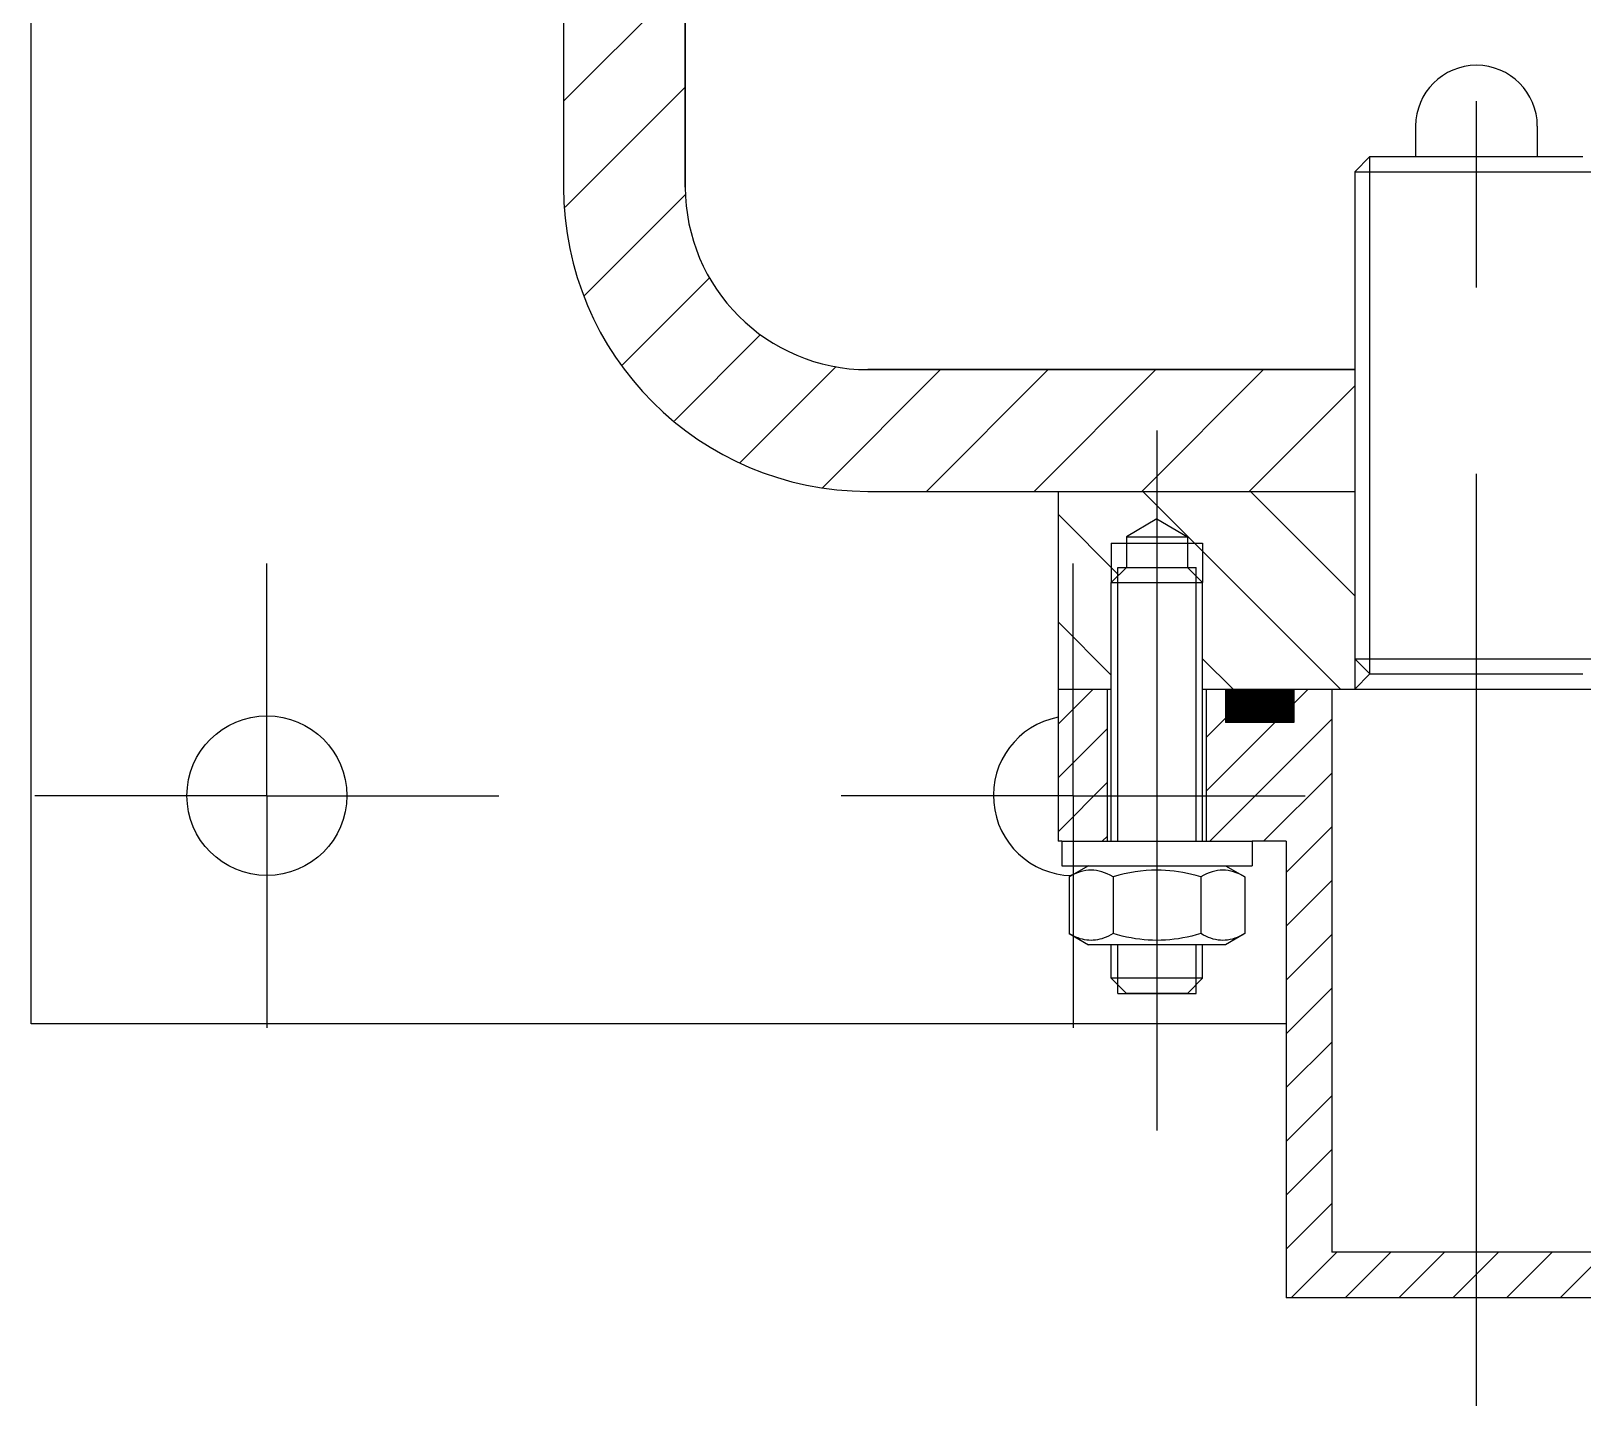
# Model space of a CAD drawing. Header units: millimetres. Extents: x 0 to 594, y 0 to 420.
# Drawn here: x 474.9 to 495.3, y 227.88 to 245.96 of the extents above; entities that cross this region are included whole.
import ezdxf

# ---------------------------------------------------------------- set-up
doc = ezdxf.new("R2010")
doc.units = ezdxf.units.MM
doc.header["$LTSCALE"] = 32.67
doc.linetypes.add('CENTER', pattern=[0.6, 0.375, -0.075, 0.075, -0.075])
doc.layers.get('0').update_dxf_attribs({"linetype": 'CONTINUOUS'})
for name, color, linetype in [('ALL_AXIS', 7, 'CONTINUOUS'), ('ALL_CHAMFER', 7, 'CONTINUOUS'), ('ALL_ROUND', 7, 'CONTINUOUS')]:
    doc.layers.add(name, color=color, linetype=linetype)

msp = doc.modelspace()

# ---------------------------------------------------------------- linework, layer by layer
at = {"color": 7, "linetype": 'Continuous'}
for p, q in [((481.9034536, 250.3052632), (481.9034536, 243.9052632)), ((483.5034536, 250.3052632), (483.5034536, 243.9052632)), ((474.9034536, 232.9052632), (474.9034536, 249.4052632)), ((492.5034536, 244.3052632), (495.3034536, 244.3052632)), ((485.9034536, 241.5052632), (492.3034536, 241.5052632)), ((492.3034536, 241.5052632), (492.3034536, 237.7052632)), ((485.9034536, 239.9052632), (492.3034536, 239.9052632)), ((488.4034536, 239.9052632), (488.4034536, 235.3052632)), ((489.7034536, 239.5456074), (489.3034536, 239.3052632)), ((489.7034536, 239.5456074), (490.1034536, 239.3052632)), ((489.3034536, 239.3052632), (490.1034536, 239.3052632)), ((489.3034536, 239.3052632), (489.3034536, 238.9052632)), ((490.1034536, 239.3052632), (490.1034536, 238.9052632)), ((489.1034536, 239.2252632), (490.3034536, 239.2252632)), ((489.3034536, 238.9052632), (489.1034536, 238.7052632)), ((489.1900561, 238.9052632), (490.216851, 238.9052632)), ((490.1034536, 238.9052632), (490.3034536, 238.7052632)), ((489.1034536, 237.3052632), (489.1034536, 238.7052632)), ((490.3034536, 237.3052632), (490.3034536, 238.7052632)), ((492.3034536, 237.7052632), (492.5034536, 237.5052632)), ((492.5034536, 237.5052632), (492.3034536, 237.3052632)), ((492.5034536, 237.5052632), (495.3034536, 237.5052632)), ((488.4034536, 237.3052632), (489.1034536, 237.3052632)), ((489.0534536, 235.3052632), (489.0534536, 237.3052632)), ((490.3034536, 237.3052632), (497.5034536, 237.3052632)), ((490.3534536, 235.3052632), (490.3534536, 237.3052632)), ((490.6034536, 237.3052632), (490.6034536, 236.8652632)), ((491.5034536, 237.3052632), (491.5034536, 236.8652632)), ((492.0034536, 237.3052632), (492.0034536, 229.9052632)), ((491.5034536, 236.8652632), (490.6034536, 236.8652632)), ((488.4534555, 235.3052632), (488.4034536, 235.3052632)), ((491.4034536, 235.3052632), (490.9534517, 235.3052632)), ((491.4034536, 235.3052632), (491.4034536, 229.3052632)), ((488.548753, 234.8382117), (488.548753, 234.0923146)), ((489.1261033, 234.8382117), (489.1261033, 234.0923146)), ((490.3187155, 234.8590084), (490.2808038, 234.8382117)), ((490.2808038, 234.8382117), (490.2808038, 234.0923146)), ((490.8581541, 234.8382117), (490.8581541, 234.0923146)), ((488.548753, 234.0923146), (488.8034536, 233.9452632)), ((490.3145623, 234.0736905), (490.2808038, 234.0923146)), ((490.8581541, 234.0923146), (490.6034536, 233.9452632)), ((490.6034466, 233.9452632), (488.8034605, 233.9452632)), ((489.1900561, 233.3052632), (490.216851, 233.3052632)), ((491.4034536, 232.9052632), (474.9034536, 232.9052632)), ((495.8034536, 229.9052632), (492.0034536, 229.9052632)), ((496.4034536, 229.3052632), (491.4034536, 229.3052632))]:
    msp.add_line(p, q, dxfattribs=at)
at = {"color": 2, "linetype": 'Continuous'}
for p, q in [((483.5034536, 246.6335621), (481.9034536, 245.0335621)), ((483.5034536, 245.2193485), (481.9248978, 243.6407928)), ((492.5034536, 237.5052632), (492.5034536, 244.3052632)), ((483.5109634, 243.8126448), (482.1780327, 242.4797141)), ((483.8273099, 242.7147778), (482.6671083, 241.5545761)), ((484.4914758, 241.9647301), (483.3603611, 240.8336154)), ((485.4860189, 241.5450596), (484.2256954, 240.2847361)), ((486.860436, 241.5052632), (485.3086639, 239.953491)), ((488.2746496, 241.5052632), (486.6746496, 239.9052632)), ((489.6888631, 241.5052632), (488.0888631, 239.9052632)), ((491.1030767, 241.5052632), (489.5030767, 239.9052632)), ((492.3034536, 241.2914265), (490.9172902, 239.9052632)), ((489.5175586, 239.9052632), (492.1175586, 237.3052632)), ((490.9317722, 239.9052632), (492.3034536, 238.5335818)), ((488.4034536, 239.6051547), (489.2033993, 238.8052089)), ((489.1034536, 239.2252632), (489.1034536, 238.7052632)), ((490.3034536, 239.2252632), (490.3034536, 238.7052632)), ((489.1900561, 235.3052632), (489.1900561, 238.9052632)), ((490.216851, 235.3052632), (490.216851, 238.9052632)), ((488.4034536, 238.1909411), (489.1034536, 237.4909411)), ((490.3034536, 237.7051547), (490.7033451, 237.3052632)), ((492.3034536, 237.7052632), (492.3034536, 237.3052632)), ((488.8631044, 237.3052632), (488.4034536, 236.8456123)), ((490.60771, 237.3052632), (490.6034536, 237.3010067)), ((490.6218522, 237.3052632), (490.6034536, 237.2868646)), ((490.6359943, 237.3052632), (490.6034536, 237.2727224)), ((490.6501364, 237.3052632), (490.6034536, 237.2585803)), ((490.6642786, 237.3052632), (490.6034536, 237.2444382)), ((490.6784207, 237.3052632), (490.6034536, 237.230296)), ((490.6925628, 237.3052632), (490.6034536, 237.2161539)), ((490.706705, 237.3052632), (490.6034536, 237.2020117)), ((490.7208471, 237.3052632), (490.6034536, 237.1878696)), ((490.7349892, 237.3052632), (490.6034536, 237.1737275)), ((490.7491314, 237.3052632), (490.6034536, 237.1595853)), ((490.7632735, 237.3052632), (490.6034536, 237.1454432)), ((490.7774157, 237.3052632), (490.6034536, 237.1313011)), ((490.7915578, 237.3052632), (490.6034536, 237.1171589)), ((490.8056999, 237.3052632), (490.6034536, 237.1030168)), ((490.8198421, 237.3052632), (490.6034536, 237.0888747)), ((490.8339842, 237.3052632), (490.6034536, 237.0747325)), ((490.8481263, 237.3052632), (490.6034536, 237.0605904)), ((490.8622685, 237.3052632), (490.6034536, 237.0464483)), ((490.8764106, 237.3052632), (490.6034536, 237.0323061)), ((490.8905527, 237.3052632), (490.6034536, 237.018164)), ((490.9046949, 237.3052632), (490.6034536, 237.0040219)), ((490.918837, 237.3052632), (490.6034536, 236.9898797)), ((490.9329791, 237.3052632), (490.6034536, 236.9757376)), ((490.9471213, 237.3052632), (490.6034536, 236.9615954)), ((490.9612634, 237.3052632), (490.6034536, 236.9474533)), ((490.9754055, 237.3052632), (490.6034536, 236.9333112)), ((490.9895477, 237.3052632), (490.6034536, 236.919169)), ((491.0036898, 237.3052632), (490.6034536, 236.9050269)), ((491.017832, 237.3052632), (490.6034536, 236.8908848)), ((491.0319741, 237.3052632), (490.6034536, 236.8767426)), ((490.6034536, 237.2937837), (491.0319741, 236.8652632)), ((490.6034536, 237.2796416), (491.017832, 236.8652632)), ((490.6034536, 237.2654994), (491.0036898, 236.8652632)), ((490.6061162, 237.3052632), (491.0461162, 236.8652632)), ((491.0461162, 237.3052632), (490.6061162, 236.8652632)), ((490.6202584, 237.3052632), (491.0602584, 236.8652632)), ((491.0602584, 237.3052632), (490.6202584, 236.8652632)), ((490.6344005, 237.3052632), (491.0744005, 236.8652632)), ((491.0744005, 237.3052632), (490.6344005, 236.8652632)), ((490.6485426, 237.3052632), (491.0885426, 236.8652632)), ((491.0885426, 237.3052632), (490.6485426, 236.8652632)), ((490.6626848, 237.3052632), (491.1026848, 236.8652632)), ((491.1026848, 237.3052632), (490.6626848, 236.8652632)), ((490.6768269, 237.3052632), (491.1168269, 236.8652632)), ((491.1168269, 237.3052632), (490.6768269, 236.8652632)), ((490.690969, 237.3052632), (491.130969, 236.8652632)), ((491.130969, 237.3052632), (490.690969, 236.8652632)), ((490.7051112, 237.3052632), (491.1451112, 236.8652632)), ((491.1451112, 237.3052632), (490.7051112, 236.8652632)), ((490.7192533, 237.3052632), (491.1592533, 236.8652632)), ((491.1592533, 237.3052632), (490.7192533, 236.8652632)), ((490.7333954, 237.3052632), (491.1733954, 236.8652632)), ((491.1733954, 237.3052632), (490.7333954, 236.8652632)), ((490.7475376, 237.3052632), (491.1875376, 236.8652632)), ((491.1875376, 237.3052632), (490.7475376, 236.8652632)), ((490.7616797, 237.3052632), (491.2016797, 236.8652632)), ((491.2016797, 237.3052632), (490.7616797, 236.8652632)), ((490.7758219, 237.3052632), (491.2158219, 236.8652632)), ((491.2158219, 237.3052632), (490.7758219, 236.8652632)), ((490.789964, 237.3052632), (491.229964, 236.8652632)), ((491.229964, 237.3052632), (490.789964, 236.8652632)), ((490.8041061, 237.3052632), (491.2441061, 236.8652632)), ((491.2441061, 237.3052632), (490.8041061, 236.8652632)), ((490.8182483, 237.3052632), (491.2582483, 236.8652632)), ((491.2582483, 237.3052632), (490.8182483, 236.8652632)), ((490.8323904, 237.3052632), (491.2723904, 236.8652632)), ((491.2723904, 237.3052632), (490.8323904, 236.8652632)), ((490.8465325, 237.3052632), (491.2865325, 236.8652632)), ((491.2865325, 237.3052632), (490.8465325, 236.8652632)), ((490.8606747, 237.3052632), (491.3006747, 236.8652632)), ((491.3006747, 237.3052632), (490.8606747, 236.8652632)), ((490.8748168, 237.3052632), (491.3148168, 236.8652632)), ((491.3148168, 237.3052632), (490.8748168, 236.8652632)), ((490.8889589, 237.3052632), (491.3289589, 236.8652632)), ((491.3289589, 237.3052632), (490.8889589, 236.8652632)), ((490.9031011, 237.3052632), (491.3431011, 236.8652632)), ((491.3431011, 237.3052632), (490.9031011, 236.8652632)), ((490.9172432, 237.3052632), (491.3572432, 236.8652632)), ((491.3572432, 237.3052632), (490.9172432, 236.8652632)), ((490.9313853, 237.3052632), (491.3713853, 236.8652632)), ((491.3713853, 237.3052632), (490.9313853, 236.8652632)), ((490.9455275, 237.3052632), (491.3855275, 236.8652632)), ((491.3855275, 237.3052632), (490.9455275, 236.8652632)), ((490.9596696, 237.3052632), (491.3996696, 236.8652632)), ((491.3996696, 237.3052632), (490.9596696, 236.8652632)), ((490.9738118, 237.3052632), (491.4138118, 236.8652632)), ((491.4138118, 237.3052632), (490.9738118, 236.8652632)), ((490.9879539, 237.3052632), (491.4279539, 236.8652632)), ((491.4279539, 237.3052632), (490.9879539, 236.8652632)), ((491.002096, 237.3052632), (491.442096, 236.8652632)), ((491.442096, 237.3052632), (491.002096, 236.8652632)), ((491.0162382, 237.3052632), (491.4562382, 236.8652632)), ((491.4562382, 237.3052632), (491.0162382, 236.8652632)), ((491.0303803, 237.3052632), (491.4703803, 236.8652632)), ((491.4703803, 237.3052632), (491.0303803, 236.8652632)), ((491.0445224, 237.3052632), (491.4845224, 236.8652632)), ((491.4845224, 237.3052632), (491.0445224, 236.8652632)), ((491.0586646, 237.3052632), (491.4986646, 236.8652632)), ((491.4986646, 237.3052632), (491.0586646, 236.8652632)), ((491.0728067, 237.3052632), (491.5034536, 236.8746163)), ((491.5034536, 237.29591), (491.0728067, 236.8652632)), ((491.0869488, 237.3052632), (491.5034536, 236.8887584)), ((491.5034536, 237.2817679), (491.0869488, 236.8652632)), ((491.101091, 237.3052632), (491.5034536, 236.9029006)), ((491.5034536, 237.2676257), (491.101091, 236.8652632)), ((491.1152331, 237.3052632), (491.5034536, 236.9170427)), ((491.5034536, 237.2534836), (491.1152331, 236.8652632)), ((491.1293752, 237.3052632), (491.5034536, 236.9311848)), ((491.1435174, 237.3052632), (491.5034536, 236.945327)), ((491.1576595, 237.3052632), (491.5034536, 236.9594691)), ((491.1718017, 237.3052632), (491.5034536, 236.9736112)), ((491.1859438, 237.3052632), (491.5034536, 236.9877534)), ((491.2000859, 237.3052632), (491.5034536, 237.0018955)), ((491.2142281, 237.3052632), (491.5034536, 237.0160377)), ((491.2283702, 237.3052632), (491.5034536, 237.0301798)), ((491.2425123, 237.3052632), (491.5034536, 237.0443219)), ((491.2566545, 237.3052632), (491.5034536, 237.0584641)), ((491.2707966, 237.3052632), (491.5034536, 237.0726062)), ((491.2849387, 237.3052632), (491.5034536, 237.0867483)), ((491.2990809, 237.3052632), (491.5034536, 237.1008905)), ((491.313223, 237.3052632), (491.5034536, 237.1150326)), ((491.3273651, 237.3052632), (491.5034536, 237.1291747)), ((491.3415073, 237.3052632), (491.5034536, 237.1433169)), ((491.3556494, 237.3052632), (491.5034536, 237.157459)), ((491.3697916, 237.3052632), (491.5034536, 237.1716011)), ((491.3839337, 237.3052632), (491.5034536, 237.1857433)), ((491.3980758, 237.3052632), (491.5034536, 237.1998854)), ((491.412218, 237.3052632), (491.5034536, 237.2140276)), ((491.4263601, 237.3052632), (491.5034536, 237.2281697)), ((491.4405022, 237.3052632), (491.5034536, 237.2423118)), ((491.4546444, 237.3052632), (491.5034536, 237.256454)), ((491.4687865, 237.3052632), (491.5034536, 237.2705961)), ((491.4829286, 237.3052632), (491.5034536, 237.2847382)), ((491.4970708, 237.3052632), (491.5034536, 237.2988804)), ((491.6915315, 237.3052632), (491.5034536, 237.1171852)), ((490.6034536, 237.2513573), (490.9895477, 236.8652632)), ((490.6034536, 237.2372151), (490.9754055, 236.8652632)), ((490.6034536, 237.223073), (490.9612634, 236.8652632)), ((490.6034536, 237.2089309), (490.9471213, 236.8652632)), ((490.6034536, 237.1947887), (490.9329791, 236.8652632)), ((490.6034536, 237.1806466), (490.918837, 236.8652632)), ((490.6034536, 237.1665045), (490.9046949, 236.8652632)), ((490.6034536, 237.1523623), (490.8905527, 236.8652632)), ((490.6034536, 237.1382202), (490.8764106, 236.8652632)), ((490.6034536, 237.1240781), (490.8622685, 236.8652632)), ((490.6034536, 237.1099359), (490.8481263, 236.8652632)), ((490.6034536, 237.0957938), (490.8339842, 236.8652632)), ((490.6034536, 237.0816517), (490.8198421, 236.8652632)), ((490.6034536, 237.0675095), (490.8056999, 236.8652632)), ((490.6034536, 237.0533674), (490.7915578, 236.8652632)), ((491.5034536, 237.2393415), (491.1293752, 236.8652632)), ((491.5034536, 237.2251993), (491.1435174, 236.8652632)), ((491.5034536, 237.2110572), (491.1576595, 236.8652632)), ((491.5034536, 237.1969151), (491.1718017, 236.8652632)), ((491.5034536, 237.1827729), (491.1859438, 236.8652632)), ((491.5034536, 237.1686308), (491.2000859, 236.8652632)), ((491.5034536, 237.1544887), (491.2142281, 236.8652632)), ((491.5034536, 237.1403465), (491.2283702, 236.8652632)), ((491.5034536, 237.1262044), (491.2425123, 236.8652632)), ((491.5034536, 237.1120623), (491.2566545, 236.8652632)), ((491.5034536, 237.0979201), (491.2707966, 236.8652632)), ((491.5034536, 237.083778), (491.2849387, 236.8652632)), ((491.5034536, 237.0696358), (491.2990809, 236.8652632)), ((491.5034536, 237.0554937), (491.313223, 236.8652632)), ((490.6034536, 236.924292), (490.3534536, 236.674292)), ((491.2515315, 236.8652632), (490.3534536, 235.9671852)), ((492.0034536, 236.9100784), (490.3986383, 235.3052632)), ((490.6034536, 237.0392252), (490.7774157, 236.8652632)), ((490.6034536, 237.0250831), (490.7632735, 236.8652632)), ((490.6034536, 237.010941), (490.7491314, 236.8652632)), ((490.6034536, 236.9967988), (490.7349892, 236.8652632)), ((490.6034536, 236.9826567), (490.7208471, 236.8652632)), ((490.6034536, 236.9685146), (490.706705, 236.8652632)), ((490.6034536, 236.9543724), (490.6925628, 236.8652632)), ((490.6034536, 236.9402303), (490.6784207, 236.8652632)), ((490.6034536, 236.9260882), (490.6642786, 236.8652632)), ((490.6034536, 236.911946), (490.6501364, 236.8652632)), ((490.6034536, 236.8978039), (490.6359943, 236.8652632)), ((490.6034536, 236.8836618), (490.6218522, 236.8652632)), ((490.6034536, 236.8695196), (490.60771, 236.8652632)), ((491.5034536, 237.0413516), (491.3273651, 236.8652632)), ((491.5034536, 237.0272094), (491.3415073, 236.8652632)), ((491.5034536, 237.0130673), (491.3556494, 236.8652632)), ((491.5034536, 236.9989252), (491.3697916, 236.8652632)), ((491.5034536, 236.984783), (491.3839337, 236.8652632)), ((491.5034536, 236.9706409), (491.3980758, 236.8652632)), ((491.5034536, 236.9564988), (491.412218, 236.8652632)), ((491.5034536, 236.9423566), (491.4263601, 236.8652632)), ((491.5034536, 236.9282145), (491.4405022, 236.8652632)), ((491.5034536, 236.9140724), (491.4546444, 236.8652632)), ((491.5034536, 236.8999302), (491.4687865, 236.8652632)), ((491.5034536, 236.8857881), (491.4829286, 236.8652632)), ((491.5034536, 236.8716459), (491.4970708, 236.8652632)), ((489.0534536, 236.7885056), (488.4034536, 236.1385056)), ((489.0534536, 236.0813988), (488.4034536, 235.4313988)), ((492.0034536, 236.2029717), (491.1057451, 235.3052632)), ((492.0034536, 235.4958649), (491.4034536, 234.8958649)), ((489.0534536, 235.374292), (488.9844247, 235.3052632)), ((492.0034536, 234.7887581), (491.4034536, 234.1887581)), ((492.0034536, 234.0816513), (491.4034536, 233.4816513)), ((489.1900561, 233.3052632), (489.1900561, 233.9452632)), ((490.216851, 233.3052632), (490.216851, 233.9452632)), ((492.0034536, 233.3745445), (491.4034536, 232.7745445)), ((492.0034536, 232.6674378), (491.4034536, 232.0674378)), ((492.0034536, 231.960331), (491.4034536, 231.360331)), ((492.0034536, 231.2532242), (491.4034536, 230.6532242)), ((492.0034536, 230.5461174), (491.4034536, 229.9461174)), ((492.0697061, 229.9052632), (491.4697061, 229.3052632)), ((492.7768129, 229.9052632), (492.1768129, 229.3052632)), ((493.4839197, 229.9052632), (492.8839197, 229.3052632)), ((494.1910264, 229.9052632), (493.5910264, 229.3052632)), ((494.8981332, 229.9052632), (494.2981332, 229.3052632)), ((495.60524, 229.9052632), (495.00524, 229.3052632))]:
    msp.add_line(p, q, dxfattribs=at)
at = {"color": 7, "linetype": 'Continuous'}
for points in [[(489.1261033, 234.8382117), (489.0881675, 234.8590209), (489.0510155, 234.8770572), (489.0147793, 234.8923013), (488.9790631, 234.9048112), (488.9435248, 234.9146731), (488.9081352, 234.9217838), (488.8727434, 234.9260768), (488.8373729, 234.9275281), (488.8020037, 234.926068), (488.7666158, 234.9217668), (488.7312318, 234.914649), (488.6957036, 234.904783), (488.6600067, 234.8922745), (488.6237937, 234.8770359), (488.5866647, 234.8590084), (488.548753, 234.8382117)], [(489.7034536, 234.9275281), (489.6319468, 234.9260112), (489.5605309, 234.9216612), (489.4892853, 234.9144329), (489.4179713, 234.9044618), (489.3466007, 234.8918851), (489.2745004, 234.8766532), (489.2009176, 234.8587615), (489.1261033, 234.8382117)], [(490.2808038, 234.8382117), (490.2204888, 234.8549371), (490.1611477, 234.8699286), (490.1029213, 234.8831747), (490.045387, 234.8947094), (489.9882049, 234.9045806), (489.9312666, 234.9127357), (489.8743537, 234.919155), (489.8174556, 234.9237885), (489.7604784, 234.9265724), (489.7034536, 234.9275281)], [(490.8581541, 234.8382117), (490.8202183, 234.8590209), (490.7830663, 234.8770572), (490.7468301, 234.8923013), (490.7111139, 234.9048112), (490.6755756, 234.9146731), (490.640186, 234.9217838), (490.6047942, 234.9260768), (490.5694237, 234.9275281), (490.5340545, 234.926068), (490.4986666, 234.9217668), (490.4632826, 234.914649), (490.4277544, 234.904783), (490.3920575, 234.8922745), (490.3558445, 234.8770359), (490.3187155, 234.8590084)], [(489.1261033, 234.0923146), (489.0957226, 234.0754742), (489.0658813, 234.0604086), (489.0366497, 234.0471328), (489.0078172, 234.0356014), (488.9792167, 234.0257603), (488.9507873, 234.0176505), (488.9224157, 234.0112812), (488.8940918, 234.0066938), (488.8657644, 234.0039306), (488.8374439, 234.0029982), (488.8091257, 234.0039283), (488.780804, 234.0066887), (488.7524893, 234.0112717), (488.7241285, 234.0176353), (488.6957092, 234.0257384), (488.6671196, 234.0355714), (488.6383078, 234.0470883), (488.6090811, 234.0603577), (488.5792032, 234.0754398), (488.548753, 234.0923146)], [(490.2808038, 234.0923146), (490.2198568, 234.0754277), (490.1600612, 234.0603369), (490.1015736, 234.0470626), (490.043924, 234.0355441), (489.9867299, 234.0257129), (489.9298854, 234.017614), (489.8731661, 234.0112556), (489.8165453, 234.0066785), (489.7599148, 234.0039235), (489.7032942, 234.0029982), (489.6466698, 234.0039342), (489.5900325, 234.0066999), (489.5334033, 234.0112885), (489.4766791, 234.0176577), (489.4198391, 234.0257662), (489.3626574, 234.0356048), (489.3050169, 234.0471311), (489.2465707, 234.060403), (489.1868846, 234.0754696), (489.1261033, 234.0923146)], [(490.8581541, 234.0923146), (490.8243845, 234.0736846), (490.7912766, 234.0572535), (490.758931, 234.0430416), (490.7270461, 234.0309879), (490.6953694, 234.0210146), (490.6638539, 234.0131927), (490.6323673, 234.0075529), (490.6009132, 234.004138), (490.569447, 234.003008), (490.5379812, 234.0041426), (490.5065278, 234.007562), (490.4750434, 234.0132057), (490.4435328, 234.0210304), (490.4118638, 234.0310046), (490.3799908, 234.0430562), (490.3476585, 234.0572642), (490.3145623, 234.0736905)]]:
    msp.add_lwpolyline(points, dxfattribs=at)
for radius in [4, 2.4]:
    msp.add_arc((485.9034536, 243.9052632), radius, 180, 270, dxfattribs=at)
at = {"layer": 'ALL_AXIS', "color": 7, "linetype": 'CENTER'}
for p, q in [((493.9034536, 227.883919), (493.9034536, 296.9052632)), ((489.7034536, 240.7052632), (489.7034536, 231.5052632)), ((478.0034536, 235.9052632), (478.0034536, 238.9552632)), ((488.6034536, 235.9052632), (488.6034536, 238.9552632)), ((478.0034536, 235.9052632), (474.9534536, 235.9052632)), ((478.0034536, 235.9052632), (481.0534536, 235.9052632)), ((478.0034536, 235.9052632), (478.0034536, 232.8552632)), ((488.6034536, 235.9052632), (485.5534536, 235.9052632)), ((488.6034536, 235.9052632), (491.6534536, 235.9052632)), ((488.6034536, 235.9052632), (488.6034536, 232.8552632))]:
    msp.add_line(p, q, dxfattribs=at)
at = {"layer": 'ALL_AXIS', "color": 7, "linetype": 'Continuous'}
for p, q in [((493.1034536, 244.7052632), (493.1034536, 244.3052632)), ((494.7034536, 244.7052632), (494.7034536, 244.3052632)), ((492.3034536, 244.1052632), (492.3034536, 237.7052632)), ((489.1034536, 235.3052632), (489.1034536, 238.7052632)), ((490.3034536, 235.3052632), (490.3034536, 238.7052632)), ((488.4534536, 235.3052632), (488.4534536, 234.9852632)), ((488.4534555, 235.3052632), (490.9534517, 235.3052632)), ((490.9534536, 235.3052632), (490.9534536, 234.9852632)), ((488.4534555, 234.9852632), (490.9534517, 234.9852632)), ((488.8034536, 234.9852632), (488.548753, 234.8382117)), ((490.6034536, 234.9852632), (490.8581541, 234.8382117)), ((489.1034536, 233.5052632), (489.1034536, 233.9452632)), ((490.3034536, 233.5052632), (490.3034536, 233.9452632))]:
    msp.add_line(p, q, dxfattribs=at)
msp.add_circle((478.0034536, 235.9052632), 1.05, dxfattribs=at)
for centre, radius, start, end in [((493.9034536, 244.7052632), 0.8, 0, 180), ((488.6034536, 235.9052632), 1.05, 100.98821445, 268.77747807)]:
    msp.add_arc(centre, radius, start, end, dxfattribs=at)
at = {"layer": 'ALL_CHAMFER', "color": 7, "linetype": 'Continuous'}
for p, q in [((492.5034536, 244.3052632), (492.3034536, 244.1052632)), ((492.5034917, 244.3052632), (495.3034154, 244.3052632)), ((492.3034536, 244.1052632), (495.5034536, 244.1052632)), ((489.3034536, 238.9052632), (489.1034536, 238.7052632)), ((489.3034536, 238.9052632), (490.1034536, 238.9052632)), ((490.1034536, 238.9052632), (490.3034536, 238.7052632)), ((489.1034536, 238.7052632), (490.3034536, 238.7052632)), ((489.1034536, 235.3052632), (489.1034536, 238.7052632)), ((490.3034536, 235.3052632), (490.3034536, 238.7052632)), ((492.3034536, 237.7052632), (495.5034536, 237.7052632)), ((492.3034536, 237.7052632), (492.5034536, 237.5052632)), ((492.5034917, 237.5052632), (495.3034154, 237.5052632)), ((489.1034536, 233.5052632), (489.1034536, 233.9452632)), ((490.3034536, 233.5052632), (490.3034536, 233.9452632)), ((490.3034536, 233.5052632), (489.1034536, 233.5052632)), ((489.3034536, 233.3052632), (489.1034536, 233.5052632)), ((490.1034536, 233.3052632), (490.3034536, 233.5052632)), ((490.1034536, 233.3052632), (489.3034536, 233.3052632))]:
    msp.add_line(p, q, dxfattribs=at)
at = {"layer": 'ALL_ROUND', "color": 7, "linetype": 'Continuous'}
for p, q in [((483.5034536, 243.9052632), (483.5034536, 250.3052632)), ((492.3034536, 241.5052632), (485.9034536, 241.5052632))]:
    msp.add_line(p, q, dxfattribs=at)
msp.add_arc((485.9034536, 243.9052632), 2.4, 180, 270, dxfattribs=at)

doc.saveas('drawing.dxf')
